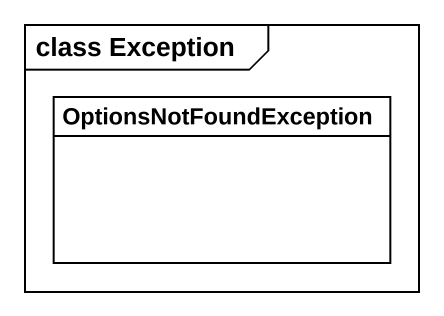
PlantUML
@startuml
mainframe class Exception
hide circle
hide empty members
class OptionsNotFoundException
@enduml
